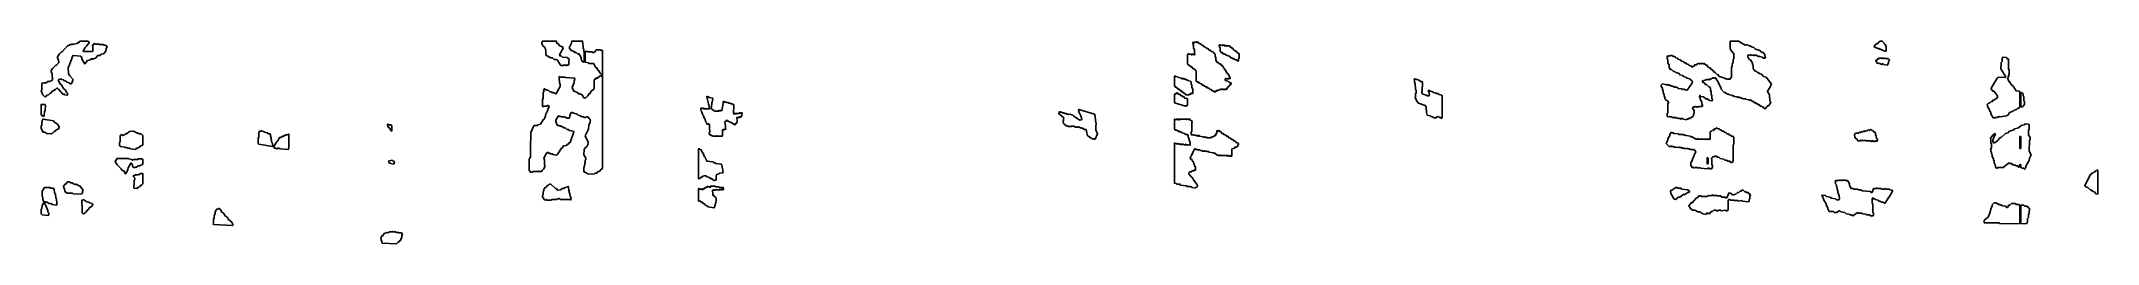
# Model space of a CAD drawing. Header units: millimetres. Extents: x 0 to 9902, y 0 to 975.
import ezdxf

# ---------------------------------------------------------------- set-up
doc = ezdxf.new("R2010")
doc.units = ezdxf.units.MM
doc.layers.add('M', color=7, linetype='Continuous')

msp = doc.modelspace()

# ---------------------------------------------------------------- linework, layer by layer
at = {"layer": 'M'}
for points in [[(8.8, 716.1), (0, 735.3), (3.5, 740.8), (3.5, 770.9), (6.2, 775.1), (15, 772.4), (16.7, 775.1), (23.8, 775.1), (32.5, 780.6), (41.3, 780.6), (43, 783.3), (51.8, 786), (54.4, 790.1), (54.4, 798.2), (52.6, 801), (52.6, 820.1), (49.1, 825.6), (49.1, 833.9), (55.3, 843.5), (71.2, 860), (72.9, 857.3), (86, 872.2), (84.2, 883.1), (78.9, 894.1), (78.9, 899.6), (88.6, 914.7), (97.4, 922.9), (100.9, 922.9), (127.2, 953), (136, 955.8), (137.8, 958.5), (146.5, 958.5), (148.3, 961.3), (151.9, 961.3), (153.6, 958.6), (155.3, 961.3), (172.8, 964), (174.6, 966.7), (179.9, 966.7), (186.9, 975), (225.6, 975), (229.1, 972.2), (231.8, 968), (229.1, 963.8), (227.3, 963.8), (218.6, 950.2), (211.6, 944.7), (206.3, 933.7), (202, 929.7), (204.5, 925.7), (246.5, 925.7), (249.1, 929.7), (249.1, 948.8), (247.3, 954.3), (250, 958.5), (253.5, 958.5), (257.1, 964.1), (260.6, 961.3), (278.2, 961.3), (280, 958.5), (299.2, 958.5), (301, 955.8), (309.8, 955.8), (311.5, 953.1), (315, 953.1), (317.7, 948.9), (312.4, 937.9), (310.7, 926.9), (301, 914.5), (290.5, 911.8), (283.4, 906.3), (272.9, 906.3), (262.4, 892.6), (250.1, 889.9), (248.3, 887.1), (246.5, 889.9), (243.1, 889.9), (236.1, 884.4), (223.8, 881.7), (209.7, 865.2), (196.5, 888.6), (196.5, 894.1), (190.4, 903.6), (153.7, 906.3), (147.6, 894.1), (147.6, 888.6), (142.3, 880.4), (140.5, 869.4), (137, 863.9), (137, 858.5), (130, 850.2), (131.8, 817.5), (137.9, 807.9), (152.8, 792.8), (152.8, 787.3), (147.5, 773.6), (144.9, 769.4), (141.3, 769.4), (134.3, 774.9), (123.7, 777.6), (118.5, 783.1), (109.7, 785.9), (107.9, 788.6), (97.4, 791.3), (95.7, 794), (85.3, 791.3), (82.7, 787.3), (94, 766.9), (95.8, 766.9), (108.1, 747.7), (116.8, 739.4), (122.1, 728.5), (126.5, 724.4), (128.3, 718.8), (125.6, 714.6), (113.2, 717.4), (111.4, 720.1), (104.4, 720.1), (83.4, 744.8), (76.4, 750.2), (69.4, 742), (65.9, 742), (62.4, 736.5), (60.6, 739.2), (58.9, 736.5), (55.4, 736.5), (46.6, 725.6), (43.1, 725.6), (36.1, 717.4), (27.4, 714.7), (23.8, 709.2), (20.3, 709.2), (18.5, 706.4), (8.8, 716.1)], [(2615.1, 345), (2612.9, 349.2), (2612.9, 365.7), (2614.3, 368.4), (2614.3, 373.9), (2617.2, 379.4), (2617.2, 387.6), (2620, 393), (2620, 401.3), (2622.9, 406.7), (2622.9, 412.2), (2612.9, 428.6), (2614.3, 453.3), (2617.9, 460.2), (2626.5, 468.4), (2632.9, 480.7), (2632.9, 488.8), (2620, 519), (2635.8, 551.9), (2637.2, 571), (2642.9, 584.7), (2642.9, 590.2), (2644.3, 592.9), (2642.2, 599.7), (2637.9, 602.4), (2632.2, 610.6), (2625.2, 610.6), (2622.3, 607.8), (2620.9, 610.5), (2619.5, 607.9), (2613.6, 607.9), (2612.2, 610.6), (2605.1, 610.6), (2603.6, 613.3), (2597.9, 613.3), (2596.5, 616.1), (2585.1, 618.8), (2580.8, 624.3), (2559.3, 629.8), (2557.9, 632.5), (2552.3, 632.5), (2545.9, 617.5), (2545.9, 612), (2542.3, 605.1), (2530.7, 605.1), (2529.3, 607.9), (2523.6, 607.9), (2522.1, 610.6), (2505, 610.6), (2503.6, 613.3), (2495, 613.3), (2493.6, 616), (2489.4, 613.4), (2478.7, 595.6), (2478.7, 587.4), (2481.6, 582), (2481.6, 576.5), (2483.7, 572.4), (2486.5, 569.7), (2493.7, 569.7), (2495.1, 567), (2500.8, 567), (2502.2, 564.2), (2509.4, 564.2), (2515.1, 558.8), (2522.2, 558.8), (2530.8, 550.6), (2538, 550.6), (2543.7, 545.1), (2562.3, 542.3), (2564.5, 538.1), (2546.6, 487.4), (2543.7, 487.4), (2538, 479.2), (2533.7, 479.2), (2529.4, 473.7), (2515.1, 471), (2508, 460), (2505.1, 460), (2488, 432.7), (2482.2, 427.1), (2463.5, 429.9), (2462.1, 432.6), (2452.1, 432.6), (2450.7, 435.4), (2442.1, 435.4), (2439.2, 440.8), (2433.6, 435.4), (2420.1, 412.2), (2422.9, 404), (2422.9, 382.1), (2425.8, 376.6), (2425.8, 371.1), (2419.3, 358.7), (2412.2, 353.3), (2409.3, 347.7), (2399.2, 347.7), (2396.4, 350.4), (2395, 347.7), (2367.9, 347.7), (2366.4, 345), (2356.3, 345), (2349.8, 354.7), (2349.8, 406.7), (2355.5, 417.7), (2355.5, 494.4), (2358.4, 499.8), (2358.4, 535.4), (2372, 566.9), (2374.9, 569.7), (2390.6, 569.7), (2392, 572.5), (2403.5, 575.2), (2417.8, 597.1), (2422, 599.8), (2428.5, 614.8), (2428.5, 620.3), (2438.5, 639.5), (2441.3, 650.4), (2445.6, 658.6), (2442.1, 665.4), (2436.5, 665.4), (2435, 662.6), (2420.8, 662.6), (2419.3, 659.9), (2414.9, 659.9), (2412.7, 664.1), (2414.2, 666.9), (2414.2, 694.2), (2417, 699.7), (2417, 727.1), (2419.9, 732.6), (2419.9, 740.8), (2422.1, 745), (2425, 745), (2426.5, 742.2), (2432.2, 742.2), (2433.6, 739.5), (2440.7, 739.5), (2449.3, 731.3), (2456.5, 731.3), (2457.9, 728.5), (2463.6, 728.5), (2465.1, 725.8), (2472.2, 725.8), (2477.9, 720.4), (2498.5, 757.2), (2498.5, 768.1), (2495.7, 773.6), (2495.7, 784.5), (2494.2, 787.3), (2494.2, 801), (2496.4, 805.3), (2499.4, 802.5), (2523.7, 802.5), (2525.1, 799.7), (2568, 797), (2570.2, 792.8), (2565.9, 781.8), (2565.9, 776.3), (2555.9, 751.7), (2565.2, 734), (2582.3, 728.5), (2585.2, 723.1), (2590.9, 723.1), (2592.3, 720.3), (2599.5, 720.3), (2600.9, 717.6), (2603.7, 717.6), (2615.2, 701.2), (2623.7, 703.9), (2632.2, 712.1), (2638, 723.2), (2639.5, 720.4), (2642.2, 723), (2647.9, 734), (2659.4, 742.2), (2662.9, 749), (2662.9, 787.3), (2665.1, 791.5), (2668, 791.5), (2670.8, 797), (2673.8, 797), (2675.2, 794.3), (2680.8, 802.5), (2685.1, 802.5), (2689.5, 808), (2692.3, 805.3), (2697.2, 812), (2697.2, 814.6), (2690.8, 821.5), (2685.1, 832.4), (2680.8, 835.2), (2675.1, 846.1), (2670.8, 848.8), (2659.4, 868), (2636.5, 868), (2635.1, 870.7), (2620.8, 873.5), (2618.6, 877.6), (2618.6, 921.5), (2620.8, 925.7), (2630.9, 925.7), (2632.4, 922.9), (2653.8, 922.9), (2655.2, 920.2), (2662.3, 920.2), (2673.7, 933.9), (2691, 933.9), (2692.4, 931.2), (2701, 931.2), (2703.2, 927), (2703.2, 365.6), (2699.5, 358.7), (2696.7, 358.7), (2691, 353.3), (2688.1, 347.7), (2681, 347.7), (2675.2, 339.5), (2666.7, 339.5), (2665.2, 336.8), (2633, 335.4), (2619.4, 345), (2615.1, 345)], [(2482.1, 884.4), (2480.7, 887.1), (2470.7, 887.1), (2462.1, 895.4), (2452.1, 895.4), (2450.7, 898.1), (2444.9, 898.1), (2440.6, 903.6), (2432.1, 906.3), (2429.9, 910.5), (2429.9, 929.7), (2428.5, 932.4), (2428.5, 937.9), (2424.9, 944.7), (2414.9, 952.9), (2409.9, 962.5), (2409.9, 968.1), (2414.9, 975), (2480.8, 975), (2481.6, 968), (2483.7, 964), (2487.9, 964), (2496.5, 953), (2510.8, 947.6), (2513, 943.4), (2511.6, 937.9), (2498.7, 916), (2495.9, 907.8), (2498, 903.8), (2503.6, 903.8), (2510.8, 898.3), (2533.7, 895.6), (2536.6, 890.1), (2540.9, 890.1), (2543, 883.1), (2540.2, 877.6), (2540.2, 863.9), (2538, 859.8), (2528, 859.8), (2526.5, 856.9), (2525, 859.8), (2512.3, 859.8), (2510.8, 857), (2502.8, 858.4), (2485, 884.4), (2482.1, 884.4)], [(2600, 888.6), (2600, 894.1), (2597.2, 902.3), (2589.3, 914.5), (2582.2, 914.5), (2576.5, 920), (2569.3, 920), (2566.5, 925.5), (2562.2, 925.5), (2560.7, 928.2), (2553.6, 928.2), (2542.8, 943.4), (2551.4, 962.6), (2555, 975), (2606.7, 975), (2607.4, 959.8), (2610.2, 954.4), (2610.2, 940.7), (2613.1, 935.2), (2613.1, 927), (2614.5, 924.2), (2614.5, 877.6), (2612.3, 873.4), (2606.5, 876.2), (2600, 888.6)], [(5642.7, 736.5), (5636.7, 736.5), (5634.1, 742), (5628.2, 742), (5623.9, 747.5), (5620.4, 747.5), (5619.6, 750.2), (5613.5, 750.2), (5611.8, 755.7), (5605, 755.7), (5604.1, 758.5), (5599.8, 758.5), (5596.4, 763.9), (5590.4, 763.9), (5587, 769.4), (5575.8, 772.2), (5574.1, 777.6), (5567.2, 777.6), (5566.4, 780.4), (5562.9, 780.4), (5561.6, 784.6), (5561.6, 828.4), (5560.4, 832.4), (5557.8, 832.4), (5556.1, 837.9), (5553.5, 837.9), (5552.6, 840.6), (5544.9, 843.4), (5539.8, 851.5), (5534.7, 851.5), (5531.2, 857), (5527.8, 857), (5526.9, 859.8), (5520.9, 862.5), (5518.7, 869.4), (5518.7, 907.8), (5520.1, 912), (5522.6, 912), (5523.5, 914.7), (5525.4, 914.7), (5526.2, 912), (5537.4, 912), (5538.2, 909.2), (5539.8, 909.2), (5540.6, 912), (5543.4, 912), (5544.1, 909.5), (5544.9, 912), (5549.4, 912), (5550.2, 909.2), (5552.6, 909.2), (5553.9, 913.3), (5553.1, 918.7), (5553.1, 932.4), (5548.8, 943.4), (5548.8, 954.3), (5544.5, 965.3), (5545.9, 969.7), (5546.8, 966.8), (5551, 969.5), (5552.7, 966.9), (5553.5, 969.5), (5561.2, 969.5), (5562.2, 972.5), (5563.1, 969.5), (5565.5, 969.5), (5567.3, 972.3), (5574.2, 964), (5579.4, 964), (5583.6, 958.5), (5586.2, 958.5), (5587.1, 955.8), (5592.2, 955.8), (5599.1, 947.6), (5604.2, 947.6), (5608.5, 942.1), (5611.1, 942.1), (5612, 939.4), (5617.1, 939.4), (5624, 931.2), (5629.1, 931.2), (5632.6, 925.7), (5642, 922.9), (5644.6, 917.5), (5648.9, 917.5), (5649.7, 914.7), (5651.4, 914.7), (5652.7, 910.5), (5652.7, 902.3), (5656.2, 894.1), (5656.2, 885.9), (5660.9, 873.7), (5665.1, 873.7), (5668.6, 868.2), (5672, 868.2), (5672.9, 865.4), (5678, 865.4), (5680.6, 860), (5684.9, 860), (5688.3, 854.5), (5690, 854.5), (5691.7, 849), (5693.5, 849), (5696, 840.8), (5701.2, 838), (5707.2, 824.4), (5708.9, 824.4), (5710.6, 818.9), (5713.2, 818.9), (5724.8, 798.3), (5723.5, 794), (5718.3, 796.7), (5717.5, 794), (5715.6, 794), (5714, 796.7), (5713.2, 794), (5704.5, 794), (5702.8, 796.7), (5699.9, 790), (5701.2, 786), (5714, 783.3), (5718.3, 777.8), (5721.8, 777.8), (5722.6, 775.1), (5727.8, 775.1), (5729.1, 770.9), (5727.8, 766.7), (5721.8, 764), (5720, 758.5), (5718.3, 758.5), (5717.5, 755.7), (5714, 755.7), (5708.8, 744.7), (5707.1, 747.4), (5705.5, 742), (5703.6, 742), (5702.8, 744.5), (5702, 742), (5697.6, 742), (5696.7, 744.8), (5695.2, 744.8), (5694.3, 742), (5691.6, 742), (5690.7, 744.8), (5688.3, 744.8), (5687.5, 742), (5685.6, 742), (5684, 744.6), (5683.2, 742), (5678.7, 742), (5677.9, 744.8), (5676.3, 744.8), (5672, 739.3), (5664.3, 739.3), (5663.4, 736.5), (5661.6, 736.5), (5660.8, 739.1), (5659.2, 733.8), (5653.1, 733.8), (5651.4, 728.2), (5647.9, 733.8), (5643.6, 733.8), (5642.7, 736.5)], [(5755.9, 884.4), (5750.8, 884.4), (5749.9, 887.1), (5744.8, 887.1), (5743.9, 889.9), (5738.8, 889.9), (5737.9, 892.6), (5732.8, 892.6), (5731.9, 895.4), (5727.6, 895.4), (5724.2, 900.8), (5720.8, 900.8), (5719.9, 903.6), (5702.7, 909.1), (5701.9, 911.8), (5696.7, 911.8), (5695.9, 914.5), (5690.7, 914.5), (5689.9, 917.3), (5685.6, 917.3), (5683, 922.7), (5678.7, 922.7), (5675.7, 929.7), (5675.7, 943.4), (5672.3, 951.6), (5672.3, 954.4), (5674.5, 958.7), (5675.4, 955.8), (5685.7, 955.8), (5686.6, 953.2), (5688.2, 955.8), (5690, 955.8), (5690.8, 953.3), (5691.6, 955.8), (5695.2, 955.8), (5696, 953.1), (5698.5, 953.1), (5700.3, 955.9), (5701.2, 953.1), (5705.5, 953.1), (5706.3, 950.6), (5707, 953.1), (5715.7, 953.1), (5717.4, 950.5), (5718.2, 953.1), (5720.9, 953.1), (5727.7, 944.8), (5732.1, 944.8), (5733.8, 939.4), (5738.9, 939.4), (5740.6, 933.9), (5750.1, 928.4), (5753.5, 922.9), (5757.8, 922.9), (5760.3, 917.5), (5764.6, 917.5), (5767.2, 911.9), (5768.5, 907.8), (5768.5, 896.8), (5765.1, 888.6), (5765.1, 883.1), (5763.8, 878.9), (5756.8, 881.7), (5755.9, 884.4)], [(7905.2, 599.7), (7903.4, 602.4), (7896.5, 602.4), (7894.7, 599.6), (7892.9, 602.4), (7884.1, 602.4), (7882.3, 605.1), (7873.5, 605.1), (7871.8, 607.9), (7864.8, 607.9), (7863, 605), (7861.2, 607.9), (7852.4, 607.9), (7850.6, 610.6), (7841.8, 610.6), (7840.1, 613.3), (7831.3, 610.6), (7828.6, 614.8), (7828.6, 625.8), (7832.1, 631.3), (7832.1, 672.3), (7835.6, 680.5), (7831.2, 687.3), (7826, 690), (7818, 699.6), (7818, 705.1), (7814.5, 710.6), (7814.5, 718.8), (7809.2, 727), (7809.2, 735.3), (7805.7, 740.7), (7805.7, 748.9), (7800.4, 757.2), (7800.4, 762.7), (7806.6, 769.6), (7820.8, 766.9), (7822.6, 764.1), (7827.7, 764.1), (7829.5, 767), (7831.4, 764.1), (7838.4, 764.1), (7840.2, 761.4), (7847.2, 761.4), (7849, 758.7), (7856, 758.7), (7857.8, 755.9), (7864.8, 755.9), (7866.6, 753.2), (7873.6, 753.2), (7882.4, 747.7), (7898.3, 745), (7900, 742.2), (7907.1, 745), (7908.8, 742.2), (7915.9, 742.2), (7917.6, 739.5), (7924.6, 739.5), (7946.5, 770.9), (7950, 781.8), (7944, 788.6), (7940.4, 788.6), (7936.9, 794.1), (7922.8, 796.8), (7919.3, 802.3), (7907, 805), (7903.4, 810.5), (7889.4, 813.2), (7885.8, 818.7), (7870, 824.2), (7864.7, 829.6), (7859.4, 829.6), (7848.9, 837.9), (7843.6, 837.9), (7837.4, 850.3), (7837.4, 861.2), (7832.1, 869.4), (7832.1, 885.8), (7828.6, 891.3), (7828.6, 899.6), (7831.3, 903.8), (7834.9, 903.8), (7836.6, 901.1), (7841.9, 906.5), (7845.4, 903.8), (7847.1, 906.5), (7850.7, 906.5), (7859.5, 901), (7864.8, 901), (7870.1, 895.5), (7878.9, 892.8), (7882.4, 887.3), (7893, 884.6), (7896.5, 879.1), (7907.1, 876.4), (7910.6, 870.9), (7917.6, 870.9), (7921.2, 865.4), (7931.7, 862.7), (7935.3, 857.2), (7945.8, 854.5), (7949.3, 849.1), (7952.7, 854.5), (7958, 854.5), (7963.3, 862.7), (7966.9, 860), (7975.7, 868.2), (7982.7, 865.5), (7984.5, 868.3), (7986.3, 865.5), (7988, 868.2), (7991.6, 868.2), (7995, 865.5), (7996.8, 868.2), (8000.4, 868.2), (8003.9, 865.5), (8007.4, 868.2), (8016.2, 860), (8019.8, 860), (8025.1, 851.7), (8032.1, 846.3), (8035.6, 846.3), (8040.9, 838.1), (8044.4, 838.1), (8047.9, 832.6), (8051.5, 832.6), (8056.7, 824.4), (8060.2, 824.4), (8070.8, 813.4), (8074.3, 813.4), (8079.6, 805.2), (8106, 797), (8107.8, 794.2), (8114.8, 794.2), (8116.6, 791.5), (8121.9, 794.3), (8123.6, 791.5), (8127.1, 791.5), (8128.9, 794.3), (8130.6, 791.6), (8138.5, 801), (8138.5, 847.6), (8142, 853), (8142, 866.7), (8145.5, 872.2), (8145.5, 885.9), (8149, 891.4), (8149, 910.5), (8150.8, 913.2), (8139.4, 925.5), (8131.4, 937.9), (8132.3, 975), (8171.2, 975), (8204.6, 955.8), (8206.3, 958.6), (8211.6, 955.8), (8215.1, 958.6), (8222.2, 953.1), (8227.5, 953.1), (8234.6, 947.6), (8245.1, 944.8), (8253.9, 936.6), (8271.5, 931.1), (8285.6, 920.2), (8290.9, 920.2), (8298.9, 910.6), (8298.9, 902.3), (8302.4, 896.8), (8299.7, 892.6), (8292.6, 892.6), (8285.5, 898.1), (8273.2, 900.8), (8271.5, 903.5), (8268, 900.8), (8253.9, 909), (8252.2, 906.3), (8248.5, 906.3), (8246.8, 909), (8243.3, 906.3), (8239.8, 909), (8238.1, 906.3), (8234.5, 909), (8232.8, 906.2), (8230.9, 909), (8227.5, 909), (8225.7, 906.2), (8223.9, 909), (8220.4, 906.3), (8218.7, 909), (8216.1, 905), (8216.1, 899.6), (8224, 887.3), (8229.3, 884.6), (8239, 869.5), (8239, 864), (8242.5, 858.5), (8242.5, 842.1), (8245.2, 838), (8250.4, 832.6), (8259.2, 829.8), (8262.7, 824.4), (8268, 824.4), (8271.6, 818.9), (8282.1, 816.1), (8292.7, 805.2), (8305, 802.5), (8330.6, 768.2), (8323.5, 751.7), (8311.2, 735.2), (8311.2, 732.6), (8321.8, 716.1), (8323.5, 688.8), (8327.1, 680.5), (8317.3, 665.4), (8308.5, 659.9), (8303.2, 651.7), (8296.1, 651.7), (8292.6, 657.1), (8287.3, 657.1), (8282, 662.6), (8276.7, 662.6), (8273.2, 668.1), (8267.9, 668.1), (8264.4, 673.6), (8259.1, 673.6), (8255.6, 679), (8248.5, 679), (8245, 684.5), (8239.8, 684.5), (8229.2, 692.7), (8223.9, 690), (8222.1, 692.7), (8208, 695.5), (8206.3, 698.2), (8192.2, 698.2), (8190.4, 701), (8183.4, 701), (8181.6, 703.7), (8174.6, 703.7), (8172.9, 706.4), (8167.6, 703.7), (8165.8, 706.4), (8151.7, 709.2), (8149.9, 711.9), (8142.9, 711.9), (8141.1, 714.7), (8127.1, 717.4), (8125.3, 720.1), (8118.3, 720.1), (8107.7, 728.3), (8102.4, 728.3), (8089.2, 743.5), (8089.2, 748.9), (8075.1, 773.6), (8075.1, 776.3), (8060.2, 799.4), (8058.5, 796.8), (8049.6, 796.8), (8047.9, 799.5), (8042.6, 794), (8037.4, 794), (8035.6, 791.3), (8028.6, 791.3), (8026.7, 788.5), (8024.9, 791.3), (8021.5, 791.3), (8017.9, 788.5), (8016.2, 791.3), (8010.9, 785.8), (8009.1, 788.5), (8003.9, 783.1), (8000.4, 785.8), (7997.8, 781.8), (8003.9, 775.1), (8007.4, 775.1), (8012.7, 766.9), (8018, 766.9), (8028.6, 755.9), (8032.1, 755.9), (8036.5, 749), (8036.5, 738), (8040.1, 732.6), (8040.1, 718.9), (8043.6, 713.4), (8043.6, 699.7), (8047.1, 694.2), (8044.4, 687.2), (8032, 690), (8021.4, 698.2), (8014.4, 698.2), (8003.8, 706.4), (7989.7, 709.2), (7986.3, 714.5), (7983.7, 707.9), (7987.2, 702.5), (7987.2, 697), (7996, 680.5), (7996, 672.3), (7999.6, 664.1), (7996.9, 659.9), (7981, 659.9), (7979.2, 657.1), (7977.4, 659.9), (7968.6, 657.1), (7966.8, 659.9), (7963.4, 659.9), (7959.8, 657.1), (7956.3, 659.9), (7952.9, 657.2), (7950.3, 653.1), (7959.1, 642.2), (7959.1, 628.5), (7955.5, 623), (7955.5, 617.5), (7952.9, 613.4), (7936.9, 602.3), (7935.2, 605.1), (7928.2, 599.6), (7921.2, 599.6), (7919.4, 596.9), (7905.2, 599.7)], [(8865.3, 931), (8863.6, 933.7), (8858.3, 933.7), (8856.5, 936.4), (8851.3, 936.4), (8849.5, 939.2), (8842.5, 939.2), (8833.7, 944.6), (8828.4, 944.6), (8825.7, 948.9), (8831.9, 958.5), (8839, 964.1), (8840.8, 961.4), (8844.2, 966.7), (8854.8, 975), (8863.7, 975), (8876, 961.2), (8882.1, 948.9), (8882.1, 929.7), (8879.5, 925.5), (8865.3, 931)], [(8870.6, 862.5), (8868.8, 865.2), (8863.7, 865.2), (8861.9, 862.5), (8853, 868), (8846, 868), (8844.3, 870.7), (8840.8, 867.9), (8832.8, 880.4), (8835.5, 884.7), (8837.3, 882), (8842.5, 890.2), (8844.3, 887.4), (8847.7, 892.8), (8863.7, 892.8), (8865.4, 890.2), (8867.1, 892.8), (8870.7, 892.8), (8872.4, 890.2), (8874.1, 892.8), (8877.7, 892.8), (8881.1, 890.1), (8882.9, 892.9), (8884.7, 890.1), (8889.9, 890.1), (8891.7, 892.9), (8899.7, 885.9), (8894.4, 874.9), (8894.4, 869.4), (8888.2, 859.8), (8870.6, 862.5)], [(9387.4, 625.7), (9387.4, 631.2), (9380.7, 642.2), (9380.7, 644.9), (9370.7, 661.3), (9370.7, 666.8), (9369, 669.6), (9375, 676.5), (9380, 676.5), (9388.3, 684.7), (9393.3, 684.7), (9399.9, 692.9), (9404.9, 692.9), (9413.3, 701.2), (9416.6, 701.2), (9419, 705.2), (9419, 710.6), (9411.6, 722.9), (9401.6, 733.8), (9396.6, 733.8), (9389.1, 746.2), (9389.1, 749), (9416.5, 796.9), (9421.6, 802.5), (9456.5, 799.7), (9459, 803.7), (9435.7, 842), (9435.7, 853), (9437.3, 855.8), (9437.3, 872.2), (9440.7, 877.7), (9440.7, 891.4), (9444.9, 898.3), (9461.6, 895.6), (9465, 890.1), (9470, 890.1), (9472.5, 885.9), (9472.5, 842.1), (9475.8, 836.6), (9475.8, 814.7), (9472.5, 809.2), (9472.5, 803.7), (9467.5, 795.5), (9476.6, 777.8), (9478.3, 777.8), (9486.6, 764.1), (9495, 758.6), (9508.3, 736.7), (9523.3, 734), (9525.8, 729.8), (9525.8, 658.6), (9519.9, 651.7), (9514.9, 651.7), (9509.9, 646.2), (9499.9, 643.5), (9494.9, 638), (9476.6, 632.5), (9470, 618.8), (9465, 618.8), (9463.3, 616.1), (9441.7, 613.3), (9440, 610.6), (9430, 613.3), (9428.3, 610.6), (9420, 610.6), (9418.3, 607.9), (9406.7, 607.9), (9405, 605.1), (9397.4, 606.5), (9387.4, 625.7)], [(5504.6, 725.6), (5500.4, 725.6), (5496.1, 731.1), (5492.6, 731.1), (5490.9, 736.5), (5484, 736.5), (5482.3, 742), (5476.3, 742), (5472.9, 747.5), (5469.5, 747.5), (5466.9, 753), (5460.9, 753), (5459.2, 758.5), (5456.6, 758.5), (5456.1, 806.5), (5461, 808), (5461.9, 805.2), (5475.6, 802.5), (5476.5, 799.7), (5490.2, 797), (5491, 794.2), (5496, 794.2), (5497, 797.2), (5497.9, 794.2), (5503.9, 794.2), (5504.8, 791.5), (5511.6, 791.5), (5512.5, 788.8), (5518.5, 788.8), (5519.4, 786), (5533.1, 783.3), (5536.1, 776.4), (5536.1, 770.9), (5537.4, 766.9), (5539.1, 766.9), (5540.4, 762.7), (5540.4, 751.7), (5544.7, 743.5), (5544.7, 732.6), (5545.5, 727.1), (5544.1, 722.6), (5543.2, 725.6), (5540.8, 725.6), (5539.9, 722.9), (5537.2, 722.9), (5536.4, 725.4), (5534.8, 720.1), (5532.2, 720.1), (5531.3, 717.1), (5530.3, 720.1), (5527.9, 720.1), (5527.1, 717.4), (5509.8, 717.4), (5508, 722.9), (5505.5, 722.9), (5504.6, 725.6)], [(6688.5, 613.4), (6686.9, 616.1), (6673.7, 618.8), (6669.5, 631.2), (6667.9, 658.6), (6663.8, 665.4), (6630.9, 676.3), (6621.7, 688.7), (6621.7, 691.4), (6615.1, 702.4), (6616.8, 707.9), (6616.8, 721.6), (6620.1, 727.1), (6620.1, 738), (6616.8, 743.5), (6615.2, 770.8), (6611.9, 776.3), (6611.9, 787.3), (6610.2, 790), (6612.7, 794.3), (6629.3, 788.8), (6642.5, 780.6), (6647.5, 780.6), (6650, 776.4), (6650, 757.2), (6648.3, 754.4), (6648.3, 735.3), (6646.7, 732.5), (6646.7, 727.1), (6652.4, 720.3), (6670.5, 714.8), (6672.2, 712.1), (6681.9, 712.1), (6684.4, 718.8), (6682.7, 721.6), (6682.7, 727), (6677.8, 735.3), (6682, 739.5), (6683.7, 736.7), (6700.2, 731.3), (6701.9, 728.5), (6713.4, 725.8), (6715, 723.1), (6724.9, 723.1), (6731.5, 717.6), (6743.1, 714.8), (6745.6, 710.7), (6745.6, 609.3), (6743.1, 605.1), (6739.6, 605.1), (6738, 607.9), (6731.4, 607.9), (6729.7, 610.6), (6721.6, 613.3), (6715, 605), (6713.3, 607.8), (6711.7, 605.1), (6688.5, 613.4)], [(3233.8, 517.5), (3233.2, 520.2), (3227.5, 520.2), (3226.9, 523), (3221.9, 523), (3221.2, 525.7), (3217.4, 525.7), (3216.5, 532.7), (3217.5, 536.9), (3218.7, 536.9), (3219.6, 543.6), (3217.1, 551.8), (3217.1, 571), (3216.2, 575), (3213.1, 575), (3211.9, 577.5), (3211.3, 575), (3205.5, 575), (3202.9, 583.3), (3200.4, 586), (3199.2, 591.4), (3197.9, 591.4), (3194.7, 602.4), (3192.2, 605.2), (3189.1, 616.1), (3187.8, 616.1), (3186.5, 621.6), (3184, 624.3), (3180.9, 635.2), (3179.6, 635.2), (3178.4, 640.7), (3177.1, 640.7), (3175.5, 647.7), (3176.5, 651.9), (3188, 651.9), (3188.6, 649.1), (3192.9, 649.1), (3194.2, 652.1), (3194.9, 649.1), (3213, 649.1), (3213.7, 652.2), (3214.5, 649.1), (3217.5, 649.1), (3218.4, 653.1), (3214.9, 668.2), (3212.4, 673.6), (3204.5, 705.2), (3205.6, 709.7), (3206.3, 706.6), (3215.1, 706.6), (3215.7, 703.9), (3232.7, 701.1), (3233.7, 696.9), (3230.9, 681.9), (3229.3, 677.8), (3229.3, 672.3), (3227.4, 664.1), (3227.4, 658.6), (3226.1, 653.1), (3227.1, 649.1), (3229, 649.1), (3229.6, 646.4), (3233.4, 646.4), (3234, 643.7), (3237.2, 643.7), (3237.8, 640.9), (3241.6, 640.9), (3242.2, 638.2), (3258.5, 638.2), (3259.8, 641.1), (3260.5, 638.2), (3262.2, 638.2), (3262.8, 640.9), (3266.2, 640.9), (3266.8, 638.2), (3267.9, 638.2), (3268.5, 640.9), (3277.3, 640.9), (3284, 675.1), (3284, 680.5), (3284.9, 684.7), (3290.1, 684.7), (3290.8, 682), (3299.6, 682), (3300.2, 679.2), (3309, 679.2), (3309.7, 676.5), (3318.5, 676.5), (3319.1, 673.8), (3328, 673.8), (3328.6, 671), (3333.6, 671), (3334.6, 666.8), (3334.6, 650.4), (3332.7, 642.2), (3332.7, 631.3), (3335.5, 624.5), (3337.9, 624.5), (3338.5, 627.3), (3341.7, 624.6), (3342.3, 627.2), (3346.9, 627.2), (3347.4, 624.8), (3348, 627.2), (3360, 627.2), (3360.7, 630.3), (3361.4, 627.3), (3366.4, 630), (3367, 627.2), (3368.8, 627.2), (3369.4, 630), (3372.1, 630), (3372.7, 627.4), (3373.9, 630.2), (3375, 625.8), (3374, 618.9), (3370.8, 610.6), (3365.8, 610.6), (3365.1, 607.5), (3364.4, 610.6), (3362.6, 610.6), (3362, 607.9), (3359.3, 607.9), (3358.8, 610.3), (3358.2, 607.9), (3353.2, 607.9), (3352.5, 605), (3350, 607.8), (3349.1, 603.9), (3351, 595.6), (3351, 587.4), (3350, 583.3), (3348.7, 580.5), (3346.2, 580.5), (3345.6, 577.7), (3342.4, 577.7), (3339.9, 572.3), (3338.5, 572.3), (3337.9, 575), (3334.1, 575), (3333.5, 577.7), (3329.7, 577.7), (3329.1, 580.5), (3325.3, 580.5), (3324.6, 583.2), (3320.2, 583.2), (3319.6, 586), (3308.9, 588.7), (3308.2, 591.4), (3303.2, 591.4), (3302.6, 594.2), (3299.6, 594.2), (3299, 591.5), (3293.3, 588.7), (3292.4, 584.7), (3293.6, 579.2), (3293.6, 573.7), (3295.5, 565.5), (3295.5, 557.3), (3296.1, 554.6), (3295.1, 550.3), (3292, 553), (3291.4, 550.4), (3286.3, 550.4), (3285.7, 547.6), (3283.7, 547.6), (3282.5, 550.2), (3281.3, 547.7), (3280.4, 543.6), (3280.4, 521.7), (3279.4, 517.5), (3261, 517.5), (3260.3, 520.2), (3259.2, 520.2), (3258.6, 517.5), (3253.4, 517.5), (3252.8, 520.2), (3251.7, 520.2), (3251, 517.5), (3233.8, 517.5)], [(5460, 723.1), (5464.3, 720.4), (5466, 725.8), (5470.4, 725.8), (5473.9, 720.3), (5478.2, 720.3), (5479, 717.6), (5485.9, 717.6), (5487.6, 712.1), (5494.5, 712.1), (5497, 706.6), (5503, 706.6), (5505.6, 701.1), (5517.6, 698.4), (5518.9, 694.2), (5518.9, 669.6), (5517.6, 665.4), (5515.1, 665.4), (5514.2, 662.6), (5510.6, 662.6), (5509.8, 665.1), (5509, 662.6), (5456.6, 679.1), (5456.1, 718.9), (5459.2, 720.3), (5460, 723.1)], [(9530.6, 724.4), (9534.8, 728.6), (9542.4, 721.6), (9542.4, 713.4), (9545.8, 707.9), (9545.8, 688.8), (9549.1, 683.3), (9549.1, 669.5), (9541.6, 659.9), (9536.6, 659.9), (9534.9, 657.1), (9530.6, 661.3), (9530.6, 724.4)], [(0, 620.2), (0.9, 671), (18.6, 671), (21.3, 666.9), (19.5, 642.2), (16, 636.7), (14.2, 617.5), (11.5, 613.3), (0, 620.2)], [(18.5, 536.7), (9.7, 536.7), (0, 554.5), (0, 565.5), (3.5, 571), (3.5, 584.7), (5.3, 587.5), (5.3, 592.9), (9.7, 599.9), (58.9, 591.6), (66, 583.4), (73, 580.7), (78.3, 575.2), (86.2, 562.8), (86.2, 557.3), (83.5, 553.1), (71.2, 547.6), (67.7, 542.2), (60.7, 539.4), (53.7, 531.2), (50.2, 531.2), (48.4, 528.4), (27.3, 531.2), (18.5, 536.7)], [(5056.4, 506.6), (5055.4, 509.3), (5052.4, 509.3), (5051.4, 512), (5048.4, 512), (5047.4, 514.8), (5044.4, 514.8), (5040.4, 520.2), (5038.4, 520.2), (5033.8, 532.6), (5032.8, 543.6), (5030.4, 550.4), (5021.3, 550.4), (5020.3, 553.1), (5016.3, 553.1), (5015.3, 555.8), (5008.3, 555.8), (5007.3, 558.6), (5001.3, 558.6), (5000.3, 561.3), (4991.2, 561.3), (4990.3, 563.9), (4988.3, 561.3), (4978.2, 561.3), (4977.2, 564), (4973.2, 564), (4972.2, 566.8), (4963.3, 566.8), (4961.2, 563.9), (4960.1, 566.8), (4958.3, 566.8), (4957.3, 564), (4946.1, 564), (4945.1, 566.8), (4937.1, 566.8), (4932.1, 572.3), (4928.1, 572.3), (4923, 577.8), (4920.5, 584.7), (4920.5, 590.2), (4922.5, 595.7), (4922.5, 601.1), (4923.5, 603.9), (4922, 607.9), (4908, 618.9), (4907, 621.6), (4900.9, 624.3), (4899.4, 628.5), (4901.9, 635.4), (4905.1, 635.4), (4906.1, 632.7), (4915.1, 632.7), (4916.1, 630), (4925.2, 630), (4926.2, 627.2), (4935.2, 627.2), (4936.2, 624.5), (4945.2, 624.5), (4946.2, 621.8), (4957.2, 624.5), (4962.3, 619), (4966.3, 619), (4971.3, 613.5), (4974.3, 613.5), (4975.3, 610.8), (4978.3, 610.8), (4979.3, 608.1), (4982.3, 608.1), (4983.3, 605.3), (4986.4, 605.3), (4987.4, 602.6), (4990.4, 602.6), (4991.4, 599.8), (4999.4, 597.1), (5000.4, 594.4), (5009.3, 597.1), (5010.8, 601.1), (5005.3, 616.1), (4997.7, 631.2), (4994.7, 642.2), (4996.3, 646.4), (5071.6, 624.5), (5075.2, 614.8), (5076.2, 592.9), (5080.2, 576.5), (5078.2, 568.2), (5078.2, 554.6), (5077.2, 549.1), (5085.2, 529.9), (5074.6, 503.8), (5069.5, 503.8), (5068.5, 506.4), (5066.6, 503.8), (5056.4, 506.6)], [(5531.2, 276.5), (5515.8, 276.5), (5514.9, 279.3), (5484, 282), (5482.3, 287.5), (5466.9, 287.5), (5466, 290.2), (5456.1, 291.6), (5456.6, 485.2), (5456.6, 485.2), (5457.6, 482.1), (5467.9, 482.1), (5468.7, 479.4), (5478.2, 482.1), (5479, 479.4), (5489.3, 479.4), (5490.2, 476.6), (5491.8, 476.6), (5492.6, 479.4), (5499.6, 479.4), (5500.5, 476.6), (5508.9, 476.6), (5509.8, 479.6), (5510.8, 476.6), (5521.1, 476.6), (5521.9, 473.9), (5530.5, 476.7), (5531.3, 474.1), (5532.5, 477.9), (5531.6, 480.6), (5531.6, 488.8), (5527.3, 497), (5527.3, 505.3), (5523, 513.5), (5523, 519), (5521.8, 523), (5520.1, 523), (5519.2, 525.7), (5509.8, 525.7), (5508.9, 528.5), (5505.5, 528.5), (5504.6, 531.2), (5492.6, 533.9), (5488.3, 539.4), (5478.9, 539.4), (5478, 542.1), (5473.7, 542.1), (5472.9, 544.9), (5468.6, 544.9), (5467.7, 547.6), (5460, 547.6), (5456.6, 553.2), (5456.6, 599.9), (5464.3, 597.1), (5465.2, 599.8), (5469.6, 599.8), (5470.5, 597.1), (5472.9, 597.1), (5473.7, 599.8), (5479, 599.8), (5479.9, 597.1), (5482.3, 597.1), (5483.2, 599.8), (5513.3, 599.8), (5514.1, 597.3), (5514.9, 599.8), (5521.9, 599.8), (5522.7, 597.3), (5523.5, 599.8), (5530.5, 599.8), (5532.2, 594.3), (5539.9, 591.6), (5541.2, 587.4), (5540.4, 581.9), (5540.4, 543.6), (5536.1, 535.4), (5536.1, 529.9), (5539.1, 523.2), (5547.6, 525.9), (5548.5, 523.2), (5557.1, 523.2), (5557.9, 520.4), (5567.4, 520.4), (5568.2, 517.7), (5569.8, 517.7), (5570.7, 520.4), (5576, 520.4), (5576.8, 517.7), (5595.7, 515), (5596.5, 512.3), (5605.1, 515), (5606, 512.2), (5614.6, 512.2), (5615.4, 509.5), (5628.1, 509.5), (5629, 512.2), (5635.8, 512.2), (5636.7, 515), (5643.6, 515), (5644.4, 517.7), (5647.9, 517.7), (5648.7, 520.4), (5652.1, 520.4), (5653, 523.3), (5654.7, 520.6), (5657.3, 531.4), (5659, 531.4), (5660.3, 535.4), (5660.3, 540.9), (5661.6, 545.2), (5663.4, 542.3), (5667.6, 542.3), (5668.4, 545.1), (5670.3, 545.1), (5672.9, 539.6), (5679.7, 539.6), (5684, 531.4), (5690.9, 531.4), (5694.3, 525.9), (5703.7, 523.2), (5707.2, 517.7), (5713.2, 517.7), (5718.3, 509.5), (5724.3, 509.5), (5728.6, 504), (5732.1, 504), (5732.9, 501.3), (5738.9, 501.3), (5740.6, 495.8), (5746.6, 495.8), (5753.5, 487.6), (5763.8, 484.8), (5765.1, 480.6), (5760.4, 468.2), (5758.6, 468.2), (5757.8, 465.4), (5755.2, 468.1), (5754.4, 465.5), (5750.9, 465.5), (5750, 462.6), (5747.5, 465.4), (5745.8, 460), (5733.8, 457.3), (5732.5, 453.2), (5732.5, 425.9), (5731.2, 421.7), (5727.6, 421.7), (5726.8, 424.4), (5718.2, 421.6), (5717.3, 424.4), (5710.6, 424.4), (5708.8, 421.5), (5707.9, 424.4), (5678.7, 424.4), (5677.9, 427.1), (5676.3, 427.1), (5675.4, 424.4), (5668.4, 424.4), (5667.6, 427.1), (5660.7, 427.1), (5659.9, 429.9), (5656.5, 429.9), (5652.2, 435.4), (5644.4, 435.4), (5643.6, 438.1), (5622.1, 440.8), (5621.3, 443.6), (5611, 443.6), (5610.1, 446.3), (5600.7, 446.3), (5599.9, 448.8), (5599.1, 446.3), (5590.4, 446.3), (5589.5, 449), (5579.2, 449), (5578.4, 451.8), (5568.1, 451.8), (5567.2, 454.5), (5556.9, 454.5), (5556.1, 457.3), (5553.7, 457.3), (5551.9, 451.8), (5550.2, 451.8), (5547.7, 443.6), (5545.9, 443.6), (5543.3, 432.5), (5541.6, 435.2), (5539.1, 424.4), (5537.4, 424.4), (5534.8, 416.2), (5533.1, 416.2), (5531.8, 412.2), (5533.1, 408.2), (5539.9, 405.4), (5545.1, 394.5), (5547.7, 394.5), (5550.2, 383.5), (5551.9, 383.5), (5554.5, 372.6), (5556.2, 372.6), (5557.5, 368.4), (5557.5, 360.2), (5558.4, 357.4), (5557, 353), (5556.1, 356), (5553.7, 356), (5552.8, 353.2), (5549.4, 353.2), (5548.5, 350.5), (5540.8, 350.5), (5539.9, 347.7), (5536.5, 347.7), (5535.6, 344.9), (5532.2, 347.7), (5531.4, 345), (5527.9, 345), (5525.8, 338.3), (5527.9, 331.5), (5530.5, 331.5), (5532.2, 326), (5535.6, 326), (5536.5, 323.3), (5539.1, 323.3), (5540.8, 317.8), (5543.4, 317.8), (5549.4, 304.1), (5551.9, 304.1), (5553.7, 298.7), (5556.2, 298.7), (5557.9, 293.2), (5560.5, 293.2), (5562.2, 287.7), (5564.8, 287.7), (5567, 280.8), (5565.7, 273.8), (5558, 271.1), (5557.1, 268.3), (5540.6, 271.1), (5539.8, 273.8), (5532.1, 273.8), (5531.2, 276.5)], [(427.2, 460), (416.7, 460), (414.9, 462.7), (404.4, 462.7), (402.6, 465.5), (381.6, 468.2), (377.1, 475.1), (377.1, 486.1), (380.7, 491.6), (380.7, 521.8), (385.1, 525.9), (393.9, 520.5), (411.4, 531.4), (414.9, 531.4), (425.4, 539.6), (441.3, 542.4), (443.1, 539.6), (450.1, 539.6), (458.8, 534.1), (464.1, 534.1), (465.9, 531.4), (471.1, 531.4), (472.9, 528.7), (481.7, 528.7), (489.6, 521.8), (489.6, 477.9), (486.9, 473.7), (478.2, 471), (474.7, 465.5), (471.1, 465.5), (465.9, 460), (458.9, 460), (453.6, 454.5), (428.9, 457.3), (427.2, 460)], [(1045.7, 483.4), (1045.7, 508), (1048.5, 513.5), (1048.5, 535.4), (1052, 542.4), (1054.8, 539.6), (1060.4, 545.2), (1061.8, 542.3), (1072.9, 539.6), (1074.3, 536.9), (1088.2, 534.1), (1095.1, 528.7), (1102.1, 528.7), (1104.2, 524.5), (1104.2, 516.3), (1106.9, 510.8), (1106.9, 502.6), (1109.7, 497.1), (1109.7, 491.6), (1113.9, 483.4), (1113.9, 477.9), (1116.7, 472.4), (1114.5, 468.2), (1047.8, 479.2), (1045.7, 483.4)], [(1147.7, 460), (1138.1, 460), (1136.7, 457.3), (1132.5, 457.3), (1131.1, 460), (1122.7, 460), (1120.6, 467), (1129.7, 484.8), (1135.2, 493), (1139.4, 495.8), (1147.7, 512.2), (1150.6, 512.2), (1152, 509.6), (1156, 515), (1160.2, 515), (1161.6, 517.7), (1164.5, 517.7), (1165.8, 515.1), (1169.9, 520.4), (1174.1, 520.4), (1178.3, 525.9), (1183.8, 523.2), (1190.8, 528.7), (1193, 524.5), (1193, 461.4), (1189.5, 454.5), (1149.1, 457.3), (1147.7, 460)], [(1673.6, 561.3), (1671.2, 561.3), (1666.8, 571), (1668.7, 575.2), (1671.3, 575.2), (1672.5, 572.5), (1684.9, 572.5), (1688.1, 565.5), (1688.1, 546.3), (1686.1, 542), (1673.6, 561.3)], [(7988, 366.9), (7975.6, 364.2), (7973.9, 366.9), (7963.4, 366.9), (7959.8, 364.1), (7958, 366.9), (7949.2, 366.9), (7941.2, 382.1), (7943, 384.8), (7943, 390.3), (7950.1, 404), (7950.1, 409.5), (7958.9, 423.2), (7958.9, 428.6), (7965.9, 442.3), (7958, 454.5), (7951, 451.8), (7949.2, 454.5), (7938.7, 454.5), (7936.9, 457.3), (7926.3, 457.3), (7924.6, 460), (7912.3, 457.3), (7910.5, 460), (7899.9, 460), (7898.2, 462.7), (7887.6, 462.7), (7885.8, 465.5), (7873.5, 462.7), (7871.8, 465.5), (7861.2, 465.5), (7859.4, 468.2), (7848.9, 468.2), (7847.2, 470.9), (7845.4, 468.2), (7838.3, 468.2), (7823.3, 483.4), (7828.6, 491.6), (7832.1, 499.8), (7832.1, 505.3), (7840.9, 521.7), (7840.9, 527.2), (7848.9, 536.9), (7850.7, 534.1), (7859.5, 534.1), (7861.3, 531.4), (7882.4, 528.6), (7884.2, 525.9), (7907.1, 525.9), (7908.8, 523.2), (7917.6, 523.2), (7919.4, 520.4), (7940.5, 517.7), (7942.3, 515), (7949.3, 515), (7954.6, 509.5), (7963.4, 506.7), (7965.2, 504), (7973.9, 504), (7975.7, 506.8), (7977.5, 504), (8009.2, 504), (8010.9, 501.4), (8012.6, 504), (8021.5, 504), (8023.2, 501.4), (8024.9, 504), (8032.1, 504), (8033.8, 501.4), (8036.3, 505.3), (8036.3, 538.2), (8039, 542.3), (8042.6, 542.3), (8047.9, 547.9), (8051.4, 545.1), (8056.6, 553.3), (8061.9, 553.3), (8067.2, 558.8), (8072.6, 553.3), (8079.6, 553.3), (8083.1, 547.8), (8088.4, 547.8), (8092, 542.3), (8100.8, 542.3), (8104.3, 536.9), (8113.1, 534.1), (8116.6, 528.7), (8123.6, 528.7), (8128.9, 523.2), (8134.2, 523.2), (8137.7, 517.7), (8144.8, 517.7), (8149.2, 510.8), (8149.2, 480.6), (8145.7, 475.1), (8145.7, 398.5), (8141.3, 391.5), (8134.1, 391.5), (8130.6, 397), (8120, 397), (8114.7, 402.5), (8105.9, 402.5), (8100.7, 408), (8083, 410.7), (8077.8, 416.2), (8069, 416.2), (8065.4, 421.7), (8056.7, 421.7), (8055, 418.9), (8047.9, 418.9), (8041.8, 412.2), (8043.6, 406.7), (8043.6, 382.1), (8047.1, 376.6), (8047.1, 368.3), (8042.7, 361.4), (8033.7, 361.4), (8032, 364.2), (8025, 364.2), (8023.3, 361.4), (7989.7, 364.2), (7988, 366.9)], [(8748.5, 494.2), (8742.4, 503.8), (8737.1, 506.6), (8732.7, 513.5), (8730.9, 527.2), (8733.6, 531.4), (8742.5, 534.1), (8746, 531.4), (8754.8, 536.9), (8756.5, 534.2), (8765.3, 539.6), (8768.8, 536.9), (8774, 542.3), (8777.6, 542.3), (8779.3, 539.6), (8788.1, 545.1), (8789.9, 542.4), (8796.9, 547.8), (8802.1, 545.1), (8807.4, 550.6), (8821.5, 542.3), (8825, 536.9), (8828.5, 536.9), (8831.2, 532.7), (8831.2, 524.5), (8834.7, 519), (8834.7, 513.5), (8841.8, 499.8), (8839.1, 492.8), (8830.3, 495.6), (8828.5, 492.9), (8821.4, 492.9), (8819.6, 495.6), (8816.2, 495.6), (8814.5, 492.9), (8810.9, 492.9), (8809.1, 495.6), (8784.5, 495.6), (8782.8, 498.3), (8772.2, 495.6), (8770.5, 498.3), (8765.3, 498.3), (8763.6, 495.6), (8759.9, 495.6), (8758.2, 498.2), (8756.5, 495.6), (8748.5, 494.2)], [(9533.1, 366.9), (9530.6, 371.1), (9530.6, 379.3), (9528.2, 383.2), (9523.3, 369.6), (9519.8, 369.6), (9516.5, 375.1), (9508.2, 375.1), (9506.5, 377.9), (9499.8, 377.9), (9498.2, 380.6), (9491.5, 380.6), (9488.2, 386.1), (9479.8, 386.1), (9478.2, 388.8), (9471.6, 388.8), (9446.6, 366.9), (9420, 366.9), (9418.3, 364.2), (9413.2, 364.2), (9409, 371.1), (9409, 376.6), (9402.4, 390.3), (9402.4, 398.5), (9399, 403.9), (9399, 409.4), (9394, 420.4), (9394, 428.6), (9390.7, 434.1), (9390.7, 439.5), (9387.4, 445), (9387.4, 450.5), (9385.7, 453.3), (9390.7, 461.5), (9390.7, 480.6), (9387.4, 486.1), (9387.4, 502.5), (9385.7, 508), (9396.6, 523.1), (9406.7, 531.4), (9409.3, 527.2), (9399.2, 510.7), (9399.2, 505.3), (9395.9, 499.8), (9395.9, 491.6), (9401.6, 484.9), (9403.2, 487.6), (9408.3, 487.6), (9421.5, 498.5), (9426.5, 506.7), (9433.2, 512.2), (9436.6, 512.2), (9458.2, 531.4), (9469.8, 534.1), (9473.2, 539.6), (9498.2, 547.8), (9501.5, 553.3), (9519.8, 558.8), (9533.1, 569.7), (9548.1, 572.5), (9551.5, 577.9), (9568.2, 575.2), (9570.7, 571), (9570.7, 551.8), (9567.4, 546.3), (9567.4, 524.5), (9575.7, 510.8), (9575.7, 502.5), (9572.4, 497), (9570.7, 445.1), (9580.8, 428.6), (9572.4, 412.2), (9570.7, 401.2), (9557.4, 376.6), (9554.1, 365.6), (9549.9, 358.6), (9544.8, 364.2), (9536.5, 364.2), (9533.1, 366.9)], [(9530.6, 513.5), (9528.2, 517.4), (9525.8, 513.5), (9525.8, 461.5), (9528.2, 457.6), (9530.6, 461.5), (9530.6, 513.5)], [(385.1, 361.5), (365.8, 380.6), (356.1, 395.8), (365.8, 410.9), (420.3, 410.9), (422, 408.2), (436.1, 405.4), (437.8, 402.7), (441.2, 402.7), (443, 405.4), (464, 405.4), (465.8, 408.2), (486.9, 408.2), (489.6, 404), (489.6, 384.8), (486.9, 380.6), (478.2, 377.9), (476.4, 375.1), (467.6, 375.1), (458.8, 369.6), (453.6, 369.6), (451.9, 366.9), (444.7, 366.9), (440.3, 373.8), (440.3, 379.3), (434.2, 388.8), (432.6, 388.8), (419.4, 365.6), (417.7, 357.4), (412.4, 346.4), (406.2, 336.7), (397.4, 350.5), (390.3, 353.2), (385.1, 361.5)], [(1683.6, 386.1), (1682.3, 388.8), (1677.4, 388.8), (1673, 395.7), (1674.9, 400), (1689.9, 402.7), (1691.2, 399.9), (1698.6, 397.2), (1700.5, 393), (1697.4, 383.3), (1683.6, 386.1)], [(3235.7, 306.7), (3235.1, 309.4), (3232, 309.4), (3231.3, 312.1), (3225.6, 312.1), (3225, 314.9), (3221.9, 314.9), (3221.2, 317.6), (3216.8, 317.6), (3216.2, 320.4), (3203.6, 323.1), (3202.9, 325.8), (3199.8, 325.8), (3199.2, 328.6), (3185.5, 325.8), (3184.8, 323.1), (3181.7, 323.1), (3181, 320.4), (3177.3, 320.4), (3176.6, 317.6), (3173.5, 317.6), (3172.8, 314.9), (3165.1, 312.1), (3164.2, 316.3), (3164.2, 453.3), (3165.1, 457.5), (3169.1, 457.5), (3169.7, 454.7), (3177.9, 452), (3179.1, 446.5), (3181, 446.5), (3183.6, 438.3), (3186.7, 435.5), (3189.9, 427.3), (3191.1, 427.3), (3193.7, 419.1), (3196.8, 416.3), (3198.1, 410.9), (3201.2, 408.1), (3203.7, 400), (3205, 400), (3205.6, 397.2), (3235.3, 394.5), (3235.9, 391.7), (3240.9, 391.7), (3241.6, 389), (3246.6, 389), (3247.2, 386.3), (3275.6, 383.5), (3282.3, 354.7), (3282.3, 349.2), (3282.9, 346.5), (3281.9, 342.3), (3264.9, 339.5), (3264.3, 336.8), (3251.7, 334.1), (3249.5, 324.6), (3249.5, 310.9), (3248.5, 306.7), (3245.4, 306.7), (3244.7, 303.9), (3235.7, 306.7)], [(8025.8, 387.6), (8025.8, 412.2), (8023.2, 416.1), (8020.7, 412.2), (8020.7, 387.6), (8023.2, 383.6), (8025.8, 387.6)], [(123.7, 246.4), (118.5, 246.4), (114, 253.3), (112.3, 264.3), (108.8, 269.8), (107, 278), (115, 287.7), (118.5, 287.7), (127.2, 298.7), (134.3, 298.7), (143.1, 293.2), (150.1, 293.2), (158.9, 287.7), (164.2, 287.7), (165.9, 285), (172.9, 285), (181.7, 279.5), (187, 279.5), (202, 258.9), (198.4, 253.3), (198.4, 245.1), (194, 238.2), (153.5, 241), (151.8, 243.7), (125.5, 243.7), (123.7, 246.4)], [(445.6, 280.8), (447.3, 283.5), (447.3, 305.4), (450.8, 310.9), (450.8, 316.3), (443.8, 324.6), (446.5, 328.8), (451.7, 328.8), (453.5, 331.5), (465.8, 331.5), (467.5, 334.2), (474.5, 334.2), (476.3, 337), (486.9, 339.7), (489.6, 335.5), (489.6, 288.9), (483.4, 282), (479.9, 282), (476.4, 276.5), (472.9, 276.5), (469.4, 271.1), (465.9, 271.1), (462.4, 265.6), (447.4, 267), (445.6, 269.8), (445.6, 280.8)], [(8716.1, 139.6), (8707.3, 139.6), (8705.5, 142.4), (8689.7, 145.1), (8684.4, 150.6), (8665.1, 153.3), (8659.9, 158.8), (8654.7, 158.8), (8645.9, 150.6), (8633.5, 150.6), (8630, 156.1), (8608.9, 156.1), (8602.7, 168.5), (8602.7, 173.9), (8595.7, 184.9), (8592.2, 195.8), (8583.4, 209.5), (8579.9, 220.5), (8574.6, 228.7), (8574.6, 234.3), (8591.5, 232.9), (8595, 227.5), (8614.3, 224.7), (8617.8, 219.2), (8638.9, 216.5), (8644.1, 211), (8652.8, 211), (8656.3, 213.7), (8658.9, 217.8), (8657.2, 231.4), (8650.1, 247.9), (8650.1, 256.1), (8646.6, 261.6), (8646.6, 269.8), (8643.1, 275.3), (8643.1, 283.5), (8639.6, 288.9), (8639.6, 297.2), (8637.8, 299.9), (8640.5, 304.1), (8656.3, 304.1), (8658.1, 306.9), (8665.2, 306.9), (8667, 304.1), (8670.4, 304.1), (8672.1, 306.9), (8684.5, 306.9), (8686.3, 304.1), (8696.8, 304.1), (8703, 294.5), (8706.5, 286.3), (8706.5, 280.8), (8714.4, 265.8), (8724.9, 265.8), (8726.7, 263.1), (8746, 263.1), (8747.8, 260.3), (8760, 260.3), (8768.8, 254.8), (8807.5, 252.1), (8811, 246.6), (8814.4, 246.6), (8818.7, 253.4), (8818.7, 258.9), (8823.2, 265.8), (8837.2, 265.8), (8839, 268.6), (8842.6, 265.8), (8860.2, 265.8), (8861.9, 263.1), (8874.1, 263.1), (8875.8, 265.8), (8879.5, 265.8), (8881.2, 263.1), (8898.8, 263.1), (8900.5, 260.3), (8911.1, 257.6), (8913.8, 253.4), (8897, 224.5), (8895.3, 224.5), (8875.9, 194.4), (8868.8, 199.9), (8861.8, 199.9), (8853, 205.4), (8847.7, 205.4), (8844.2, 210.8), (8830.2, 213.6), (8828.4, 216.3), (8821.4, 216.3), (8817.9, 221.7), (8815.4, 217.8), (8815.4, 195.9), (8818.9, 190.4), (8818.9, 152.1), (8822.4, 146.6), (8822.4, 138.3), (8819.8, 134.2), (8807.4, 134.2), (8803.8, 139.6), (8788, 139.6), (8786.3, 142.4), (8768.7, 145.1), (8767, 147.9), (8745.9, 147.9), (8744.2, 150.6), (8723.1, 134.1), (8716.1, 139.6)], [(9879.5, 251.9), (9877.8, 254.6), (9872.8, 254.6), (9869.5, 260.1), (9864.5, 260.1), (9854.5, 271.1), (9844.5, 273.8), (9838.6, 280.7), (9866.1, 334.2), (9869.5, 334.2), (9872.8, 339.7), (9877.8, 339.7), (9882.8, 345.2), (9886.1, 345.2), (9891.1, 350.7), (9894.5, 350.7), (9899.5, 356.2), (9902.1, 352), (9902.1, 242.4), (9899.6, 238.2), (9892.8, 241), (9887.8, 249.2), (9879.5, 251.9)], [(5.3, 182.2), (13.3, 200.2), (21.3, 187.7), (31.8, 160.3), (31.8, 154.8), (37.1, 146.6), (37.1, 141.1), (34.4, 136.9), (4.5, 139.6), (0, 143.8), (0, 165.8), (3.5, 171.3), (5.3, 182.2)], [(20.2, 199.9), (18.5, 202.6), (15, 199.8), (8.8, 212.3), (8.8, 223.2), (5.3, 228.7), (5.3, 253.4), (16.7, 271.3), (43.1, 271.3), (44.9, 268.5), (58.9, 268.5), (63.4, 261.6), (65.1, 245.2), (68.6, 239.7), (70.4, 220.6), (73.9, 215.1), (75.6, 195.9), (77.4, 193.1), (73, 186.2), (55.3, 188.9), (46.6, 194.4), (37.8, 194.4), (29, 199.9), (20.2, 199.9)], [(196.5, 206.9), (199.2, 211), (206.2, 211), (220.3, 202.8), (230.8, 200.1), (232.6, 197.3), (244.9, 194.6), (249.3, 187.7), (241.4, 178), (234.3, 175.3), (213.3, 150.6), (206.2, 145.1), (200, 146.5), (198.2, 149.3), (198.2, 184.9), (196.5, 187.6), (196.5, 206.9)], [(2414.2, 231.5), (2417, 237), (2417, 250.7), (2419.9, 256.1), (2419.9, 261.6), (2426.4, 271.3), (2429.2, 271.3), (2439.2, 282.2), (2443.5, 282.2), (2447.8, 287.7), (2453.6, 287.7), (2476.5, 265.8), (2480.8, 265.8), (2486.5, 257.6), (2500.7, 260.3), (2507.9, 265.8), (2516.4, 265.8), (2523.6, 271.3), (2535, 274), (2536.5, 276.9), (2538.7, 272.6), (2540.2, 256.1), (2545.9, 239.7), (2545.9, 234.2), (2551.6, 220.5), (2548, 210.8), (2545, 213.6), (2499.3, 213.6), (2493.6, 219), (2490.8, 216.3), (2483.7, 216.3), (2482.2, 213.6), (2457.9, 213.6), (2456.5, 210.8), (2433.5, 210.8), (2432.1, 213.5), (2429.3, 210.8), (2422.8, 212.2), (2414.2, 226), (2414.2, 231.5)], [(3209.9, 178), (3207.4, 183.5), (3197.3, 186.2), (3194.8, 191.7), (3189.7, 191.7), (3186.6, 197.1), (3183.4, 197.1), (3182.8, 199.9), (3177.7, 199.9), (3174.6, 205.4), (3165.1, 205.4), (3164.2, 209.6), (3164.2, 261.6), (3165.1, 265.8), (3168.4, 265.8), (3169.1, 263.1), (3181, 263.1), (3181.7, 260.3), (3182.8, 260.3), (3183.4, 263.3), (3184.7, 260.5), (3187.2, 265.8), (3191, 263.1), (3193.6, 268.7), (3194.8, 265.9), (3197.3, 271.3), (3202.9, 271.3), (3203.6, 274.2), (3204.9, 271.4), (3208, 276.7), (3209.4, 276.7), (3210, 274), (3219.5, 274), (3220.1, 271.3), (3221.3, 271.3), (3225.7, 279.6), (3227.1, 276.7), (3245.4, 276.7), (3246, 274), (3264.3, 274), (3264.9, 271.3), (3283.2, 271.3), (3284.8, 264.3), (3283.8, 260.1), (3281.8, 260.1), (3281.1, 262.9), (3276.9, 262.9), (3276.3, 260.1), (3270.4, 260.1), (3269.8, 262.9), (3268.7, 262.9), (3268.1, 260.1), (3245.4, 260.1), (3244.7, 257.4), (3241.4, 257.4), (3240.8, 260.1), (3237.8, 260.1), (3237.2, 257.4), (3232.7, 257.4), (3231.8, 253.4), (3233.7, 245.2), (3233.7, 237), (3234.6, 232.9), (3239, 232.9), (3241.6, 227.4), (3247.2, 224.7), (3250.1, 217.8), (3249.5, 215), (3249.5, 209.6), (3247.6, 198.6), (3243.2, 182.2), (3242.2, 175.3), (3240.9, 172.5), (3209.9, 178)], [(7844.4, 253.4), (7847.1, 257.6), (7850.6, 257.6), (7870, 271.3), (7877.1, 271.3), (7878.9, 268.5), (7894.7, 268.5), (7898.3, 263.1), (7928.2, 260.3), (7936.2, 253.4), (7933.5, 246.4), (7929.9, 249.1), (7912.3, 235.5), (7908.8, 238.2), (7889.4, 224.5), (7882.4, 224.5), (7868.3, 213.6), (7862.1, 215), (7846.2, 242.4), (7844.4, 253.4)], [(7975.7, 153.3), (7961.6, 161.5), (7951, 161.5), (7940.4, 169.8), (7932.4, 182.2), (7947.5, 200.2), (7949.3, 197.4), (7970.4, 222), (7973.9, 222), (7980.9, 230.2), (7991.6, 230.2), (7993.4, 227.5), (8019.7, 227.5), (8028.5, 233), (8035.5, 230.2), (8037.3, 232.9), (8046.1, 232.9), (8047.9, 235.8), (8049.7, 232.9), (8067.3, 232.9), (8069.1, 230.2), (8086.7, 230.2), (8090.2, 224.7), (8107.8, 224.7), (8109.6, 222), (8116.5, 222), (8125.3, 243.9), (8134.2, 243.9), (8143, 235.7), (8151.7, 235.7), (8153.5, 238.4), (8158.8, 238.4), (8167.6, 246.6), (8172.9, 246.6), (8181.7, 254.9), (8183.5, 252.2), (8188.7, 257.6), (8194.1, 257.6), (8202.9, 249.4), (8208.2, 249.4), (8209.9, 246.6), (8218.7, 246.6), (8222.2, 241.2), (8225.8, 241.2), (8230.2, 234.2), (8226.7, 228.7), (8226.7, 217.8), (8223.2, 212.3), (8223.2, 206.8), (8220.5, 202.6), (8190.4, 205.4), (8188.7, 208.1), (8171.1, 205.4), (8169.3, 208.1), (8151.7, 208.1), (8149.9, 210.8), (8132.3, 210.8), (8130.6, 213.6), (8125.4, 213.6), (8122.8, 209.5), (8122.8, 165.7), (8118.4, 158.8), (8111.2, 158.8), (8109.5, 161.5), (8088.3, 158.8), (8086.6, 161.5), (8076.1, 161.5), (8074.3, 158.8), (8065.4, 158.8), (8063.7, 161.5), (8053.2, 161.5), (8046.2, 156.1), (8040.9, 156.1), (8032.1, 145.1), (8028.5, 145.1), (8023.2, 150.5), (8018, 142.4), (8000.3, 145.1), (7986.2, 153.3), (7975.7, 153.3)], [(827.9, 97.3), (829.3, 100.1), (829.3, 116.5), (833.4, 124.7), (833.4, 135.7), (837.6, 143.9), (837.6, 152.1), (840.4, 160.3), (845.3, 167.2), (853.6, 167.2), (855, 170), (857.9, 170), (863.5, 164.4), (869, 153.5), (878.7, 148), (885.6, 134.3), (895.4, 128.9), (903.7, 115.2), (917.6, 104.2), (923.8, 91.8), (921.7, 87.6), (830, 93.1), (827.9, 97.3)], [(9354.9, 101.3), (9354.1, 113.8), (9373.3, 128.9), (9377.4, 135.7), (9384.1, 152.1), (9384.1, 157.6), (9387.4, 163), (9387.4, 168.5), (9394, 182.2), (9394, 187.7), (9403.3, 197.3), (9411.7, 197.3), (9413.4, 194.6), (9420, 194.6), (9423.3, 189.1), (9431.7, 189.1), (9433.3, 186.4), (9440, 186.4), (9441.7, 183.6), (9458.3, 180.9), (9461.6, 175.4), (9466.5, 175.4), (9473.2, 186.4), (9478.2, 186.4), (9486.5, 194.6), (9504.9, 194.6), (9508.3, 189.1), (9523.2, 189.1), (9525.8, 185), (9525.8, 100), (9523.2, 95.8), (9428.2, 98.6), (9426.6, 101.3), (9354.9, 101.3)], [(9530.6, 182.2), (9533.1, 186.4), (9544.9, 186.4), (9549.9, 180.9), (9559.9, 180.9), (9569.9, 172.7), (9572.4, 168.5), (9572.4, 160.3), (9570.7, 157.5), (9570.7, 146.6), (9567.4, 141.1), (9567.4, 127.4), (9564.1, 121.9), (9564.1, 105.5), (9558.2, 95.8), (9532.3, 97.2), (9530.6, 100), (9530.6, 182.2)], [(1641.4, 2.7), (1639.5, 6.9), (1639.5, 12.4), (1637, 17.9), (1635.7, 28.9), (1643.9, 41.4), (1645.2, 38.7), (1651.3, 49.5), (1661.2, 52.2), (1662.5, 55), (1668.7, 52.3), (1669.9, 55), (1674.9, 55), (1676.1, 57.7), (1691, 57.7), (1692.3, 60.5), (1694.8, 57.7), (1707.3, 57.7), (1708.5, 55), (1720.9, 55), (1722.2, 52.2), (1734.6, 52.2), (1739, 45.3), (1736.5, 39.8), (1736.5, 34.3), (1729.6, 16.4), (1727.1, 16.4), (1724.7, 11), (1718.4, 8.2), (1711, 0), (1641.4, 2.7)]]:
    msp.add_lwpolyline(points, close=True, dxfattribs=at)

doc.saveas('drawing.dxf')
